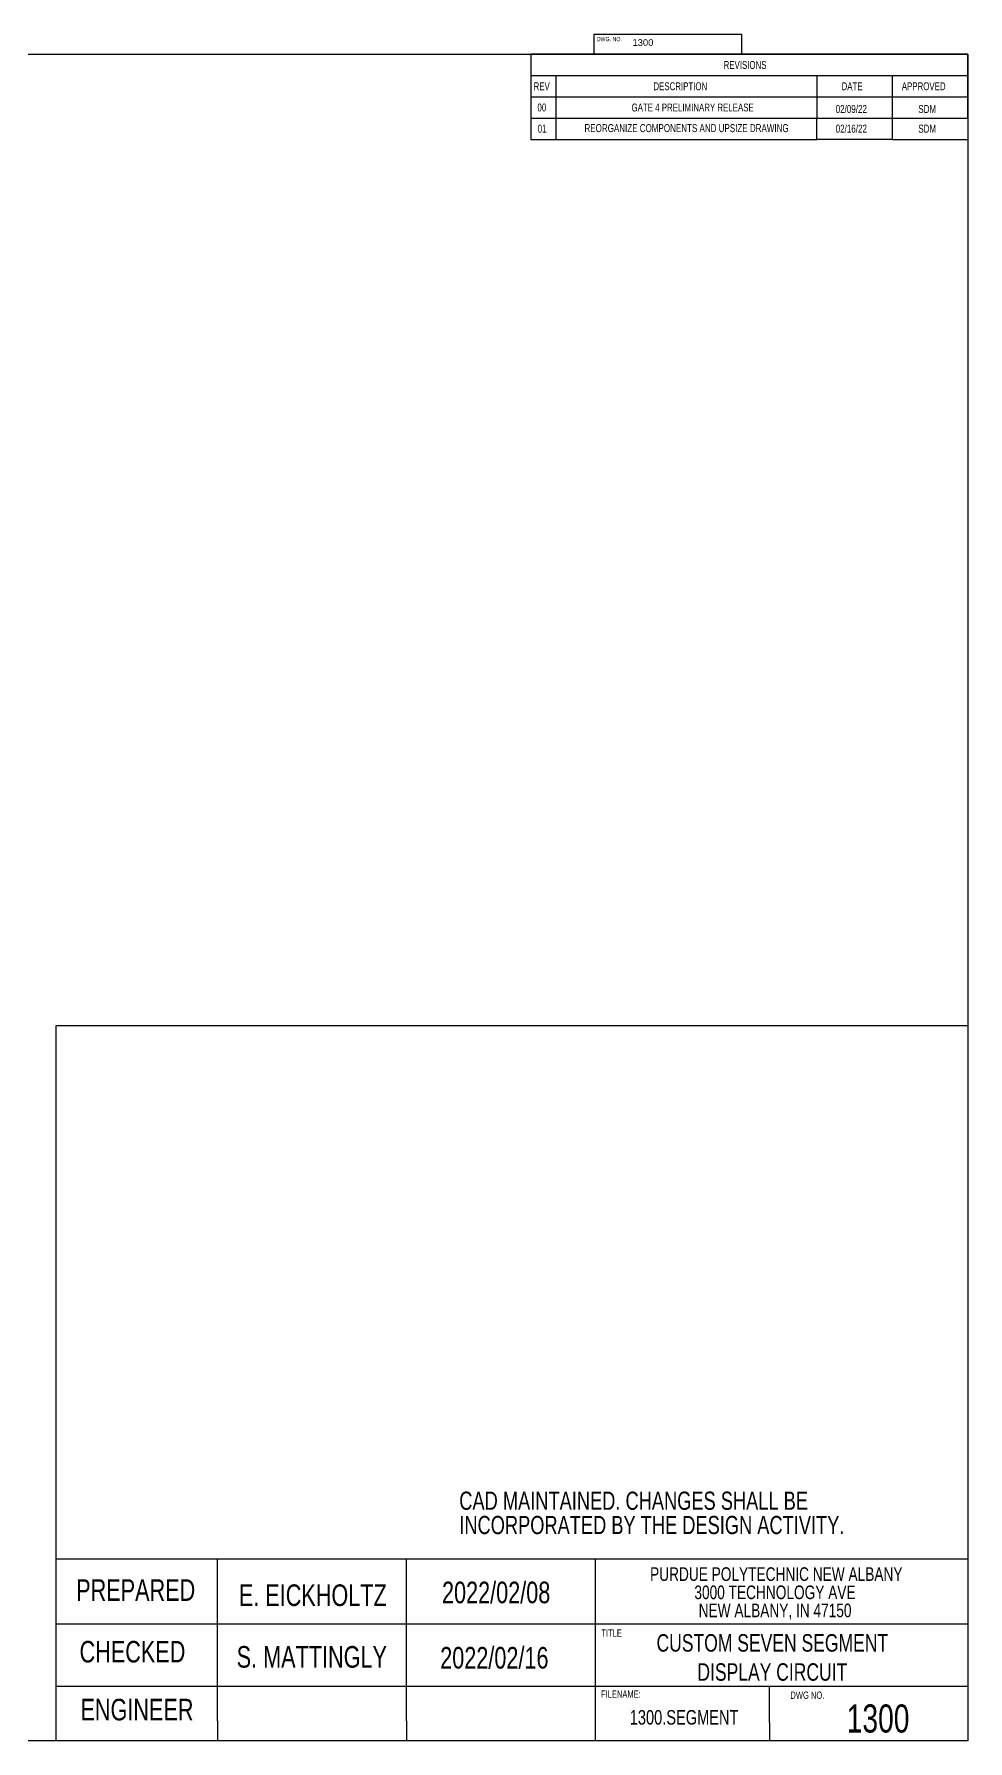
# Model space of a CAD drawing. Header units: inches. Extents: x 2.5 to 50.5, y 2.5 to 32.9.
# Drawn here: x 33.89 to 50.5, y 2.5 to 32.86 of the extents above; entities that cross this region are included whole.
import ezdxf

# ---------------------------------------------------------------- set-up
doc = ezdxf.new("R2010")
doc.units = ezdxf.units.IN
doc.header["$MEASUREMENT"] = 0
doc.layers.add('SLD-0', color=7, linetype='Continuous')
doc.styles.add('SLDTEXTSTYLE0', font='TXT', dxfattribs={"width": 0.75})
doc.styles.get("Standard").update_dxf_attribs({"font": 'arial.ttf'})

# ---------------------------------------------------------------- blocks, each defined once
blk = doc.blocks.new('SW_TABLEANNOTATION_0')
at = {"color": 0, "linetype": 'Continuous', "lineweight": 25}
for p, q in [((0, 0), (0, -0.338)), ((0, 0), (0.4, 0)), ((0, 0), (0, -1.015)), ((6.955, 0), (0, 0)), ((0.4, 0), (4.55, 0)), ((4.55, 0), (5.75, 0)), ((5.75, 0), (6.955, 0)), ((6.955, 0), (6.955, -0.338)), ((6.955, -1.015), (6.955, 0)), ((0, -0.338), (0, -0.677)), ((0, -0.338), (0.4, -0.338)), ((0.4, -0.338), (0.4, -0.677)), ((0.4, -0.338), (4.55, -0.338)), ((4.55, -0.338), (4.55, -0.677)), ((4.55, -0.338), (5.75, -0.338)), ((5.75, -0.338), (5.75, -0.677)), ((5.75, -0.338), (6.955, -0.338)), ((6.955, -0.338), (6.955, -0.677)), ((0, -0.677), (0.4, -0.677)), ((0, -0.677), (0, -1.015)), ((0, -0.677), (6.955, -0.677)), ((0.4, -0.677), (4.55, -0.677)), ((0.4, -0.677), (0.4, -1.015)), ((4.55, -0.677), (5.75, -0.677)), ((4.55, -0.677), (4.55, -1.015)), ((5.75, -0.677), (6.955, -0.677)), ((5.75, -0.677), (5.75, -1.015)), ((6.955, -0.677), (6.955, -1.015)), ((0, -1.015), (0.4, -1.015)), ((0, -1.015), (6.955, -1.015)), ((0.4, -1.015), (4.55, -1.015)), ((4.55, -1.015), (5.75, -1.015)), ((5.75, -1.015), (6.955, -1.015))]:
    blk.add_line(p, q, dxfattribs=at)
at = {"color": 0, "linetype": 'Continuous', "lineweight": 18, "char_height": 0.125, "attachment_point": 1, "style": 'SLDTEXTSTYLE0'}
for s, insert in [('REVISIONS', (3.069, -0.107)), ('REV', (0.046, -0.446)), ('DESCRIPTION', (1.952, -0.446)), ('DATE', (4.946, -0.446)), ('APPROVED', (5.904, -0.446)), ('00', (0.108, -0.784)), ('GATE 4 PRELIMINARY RELEASE', (1.605, -0.784))]:
    blk.add_mtext(s, dxfattribs=dict(at, insert=insert))
blk = doc.blocks.new('SW_NOTE_0')
at = {"layer": 'SLD-0', "color": 0, "char_height": 0.125, "attachment_point": 1, "style": 'SLDTEXTSTYLE0'}
for s, insert in [('CAD MAINTAINED. CHANGES SHALL BE', (0, 0.161)), ('INCORPORATED BY THE DESIGN ACTIVITY.', (0, -0.006))]:
    blk.add_mtext(s, dxfattribs=dict(at, insert=insert))
blk = doc.blocks.new('CAD_MAINTAINED_D-SIZE')
at = {"layer": 'SLD-0', "color": 7}
blk.add_blockref('SW_NOTE_0', (-3.495, 0.302), dxfattribs=at)
blk = doc.blocks.new('SW_NOTE_0_8')
at = {"layer": 'SLD-0', "color": 0, "char_height": 0.125, "attachment_point": 2, "style": 'SLDTEXTSTYLE0'}
for s, insert in [('PURDUE POLYTECHNIC NEW ALBANY', (1.434, 0.161)), ('3000 TECHNOLOGY AVE', (1.422, -0.006)), ('NEW ALBANY, IN 47150', (1.423, -0.172))]:
    blk.add_mtext(s, dxfattribs=dict(at, insert=insert))

msp = doc.modelspace()

# ---------------------------------------------------------------- linework, layer by layer
for p, q in [((2.5, 32.5), (50.5, 32.5)), ((50.5, 32.5), (50.5, 2.5)), ((42.724, 31.365), (42.724, 30.986)), ((43.172, 31.365), (43.172, 30.986)), ((47.811, 30.986), (47.811, 31.365)), ((47.811, 31.365), (49.153, 31.365)), ((49.153, 31.365), (49.153, 30.986)), ((42.724, 30.986), (43.172, 30.986)), ((43.172, 30.986), (47.811, 30.986)), ((49.153, 30.986), (47.811, 30.986)), ((49.153, 30.986), (50.5, 30.986)), ((50.5, 15.217), (34.278, 15.217)), ((34.278, 15.217), (34.278, 5.735)), ((34.278, 5.735), (34.278, 2.5)), ((40.638, 5.735), (50.5, 5.735)), ((37.156, 2.857), (37.156, 2.5)), ((40.515, 2.857), (40.515, 2.5)), ((46.972, 2.824), (46.972, 2.5)), ((36.5, 2.5), (2.5, 2.5)), ((50.5, 2.5), (36.5, 2.5)), ((50.5, 2.5), (50.5, 2.5))]:
    msp.add_line(p, q)
at = {"layer": 'SLD-0', "color": 7, "linetype": 'Continuous', "lineweight": 25}
for p, q in [((43.853, 32.5), (43.853, 32.858)), ((43.853, 32.858), (46.481, 32.858)), ((46.481, 32.5), (46.481, 32.858)), ((34.278, 5.735), (43.874, 5.735)), ((34.278, 5.735), (43.874, 5.735)), ((37.156, 2.857), (37.156, 5.735)), ((40.515, 2.857), (40.515, 5.735)), ((43.874, 2.5), (43.874, 5.735)), ((34.278, 4.581), (43.874, 4.581)), ((43.874, 4.581), (50.5, 4.581)), ((34.278, 3.471), (43.874, 3.471)), ((43.874, 3.471), (50.5, 3.471)), ((46.972, 2.824), (46.972, 3.471))]:
    msp.add_line(p, q, dxfattribs=at)

# ---------------------------------------------------------------- block references
at = {"color": 7, "linetype": 'Continuous', "lineweight": 18, "xscale": 1.118033988749895, "yscale": 1.118033988749895, "zscale": 1.118033988749895}
msp.add_blockref('SW_TABLEANNOTATION_0', (42.724, 32.5), dxfattribs=at)
at = {"color": 7, "linetype": 'Continuous', "xscale": 2.588277237584212, "yscale": 2.588277237584212, "zscale": 2.588277237584212}
msp.add_blockref('CAD_MAINTAINED_D-SIZE', (50.5, 5.735), dxfattribs=at)
at = {"layer": 'SLD-0', "xscale": 1.941207928188159, "yscale": 1.941207928188159, "zscale": 1.552966342550527}
msp.add_blockref('SW_NOTE_0_8', (44.309, 5.275), dxfattribs=at)

# ---------------------------------------------------------------- texts
at = {"insert": (44.535, 32.769), "char_height": 0.1195, "attachment_point": 1}
msp.add_mtext_dynamic_manual_height_columns('1300', width=1.61993, gutter_width=0.534, heights=[0], dxfattribs=at)
at = {"layer": 'SLD-0', "style": 'SLDTEXTSTYLE0'}
for s, insert, char_height, attachment_point in [('DWG. NO.', (44.123, 32.807), 0.0746, 2), ('02/09/22', (48.427, 31.598), 0.1423, 2), ('SDM', (49.777, 31.598), 0.1423, 2), ('01', (42.927, 31.248), 0.1423, 2), ('REORGANIZE COMPONENTS AND UPSIZE DRAWING', (45.497, 31.258), 0.1423, 2), ('02/16/22', (48.427, 31.248), 0.1423, 2), ('SDM', (49.777, 31.248), 0.1423, 2), ('PREPARED', (35.699, 5.374), 0.3838, 2), ('CHECKED', (35.641, 4.278), 0.3838, 2), ('TITLE', (44.164, 4.483), 0.1294, 2), ('CUSTOM SEVEN SEGMENT\\PDISPLAY CIRCUIT', (47.022, 4.398), 0.31059, 2), ('S. MATTINGLY', (38.831, 4.186), 0.38384, 2), ('2022/02/16', (42.078, 4.17), 0.3838, 2), ('FILENAME:', (44.329, 3.397), 0.1294, 2), ('DWG NO.', (47.344, 3.377), 0.1294, 1), ('ENGINEER', (35.721, 3.248), 0.3838, 2), ('1300.SEGMENT', (45.453, 3.048), 0.25883, 2), ('1300', (48.903, 3.148), 0.5, 2)]:
    msp.add_mtext(s, dxfattribs=dict(at, insert=insert, char_height=char_height, attachment_point=attachment_point))
at = {"layer": 'SLD-0', "attachment_point": 2, "style": 'SLDTEXTSTYLE0'}
for s, insert, char_height, width in [('E. EICKHOLTZ', (38.848, 5.283), 0.38384, 3.43191), ('2022/02/08', (42.11, 5.332), 0.3838, 2.44698)]:
    msp.add_mtext(s, dxfattribs=dict(at, insert=insert, char_height=char_height, width=width))

doc.saveas('drawing.dxf')
